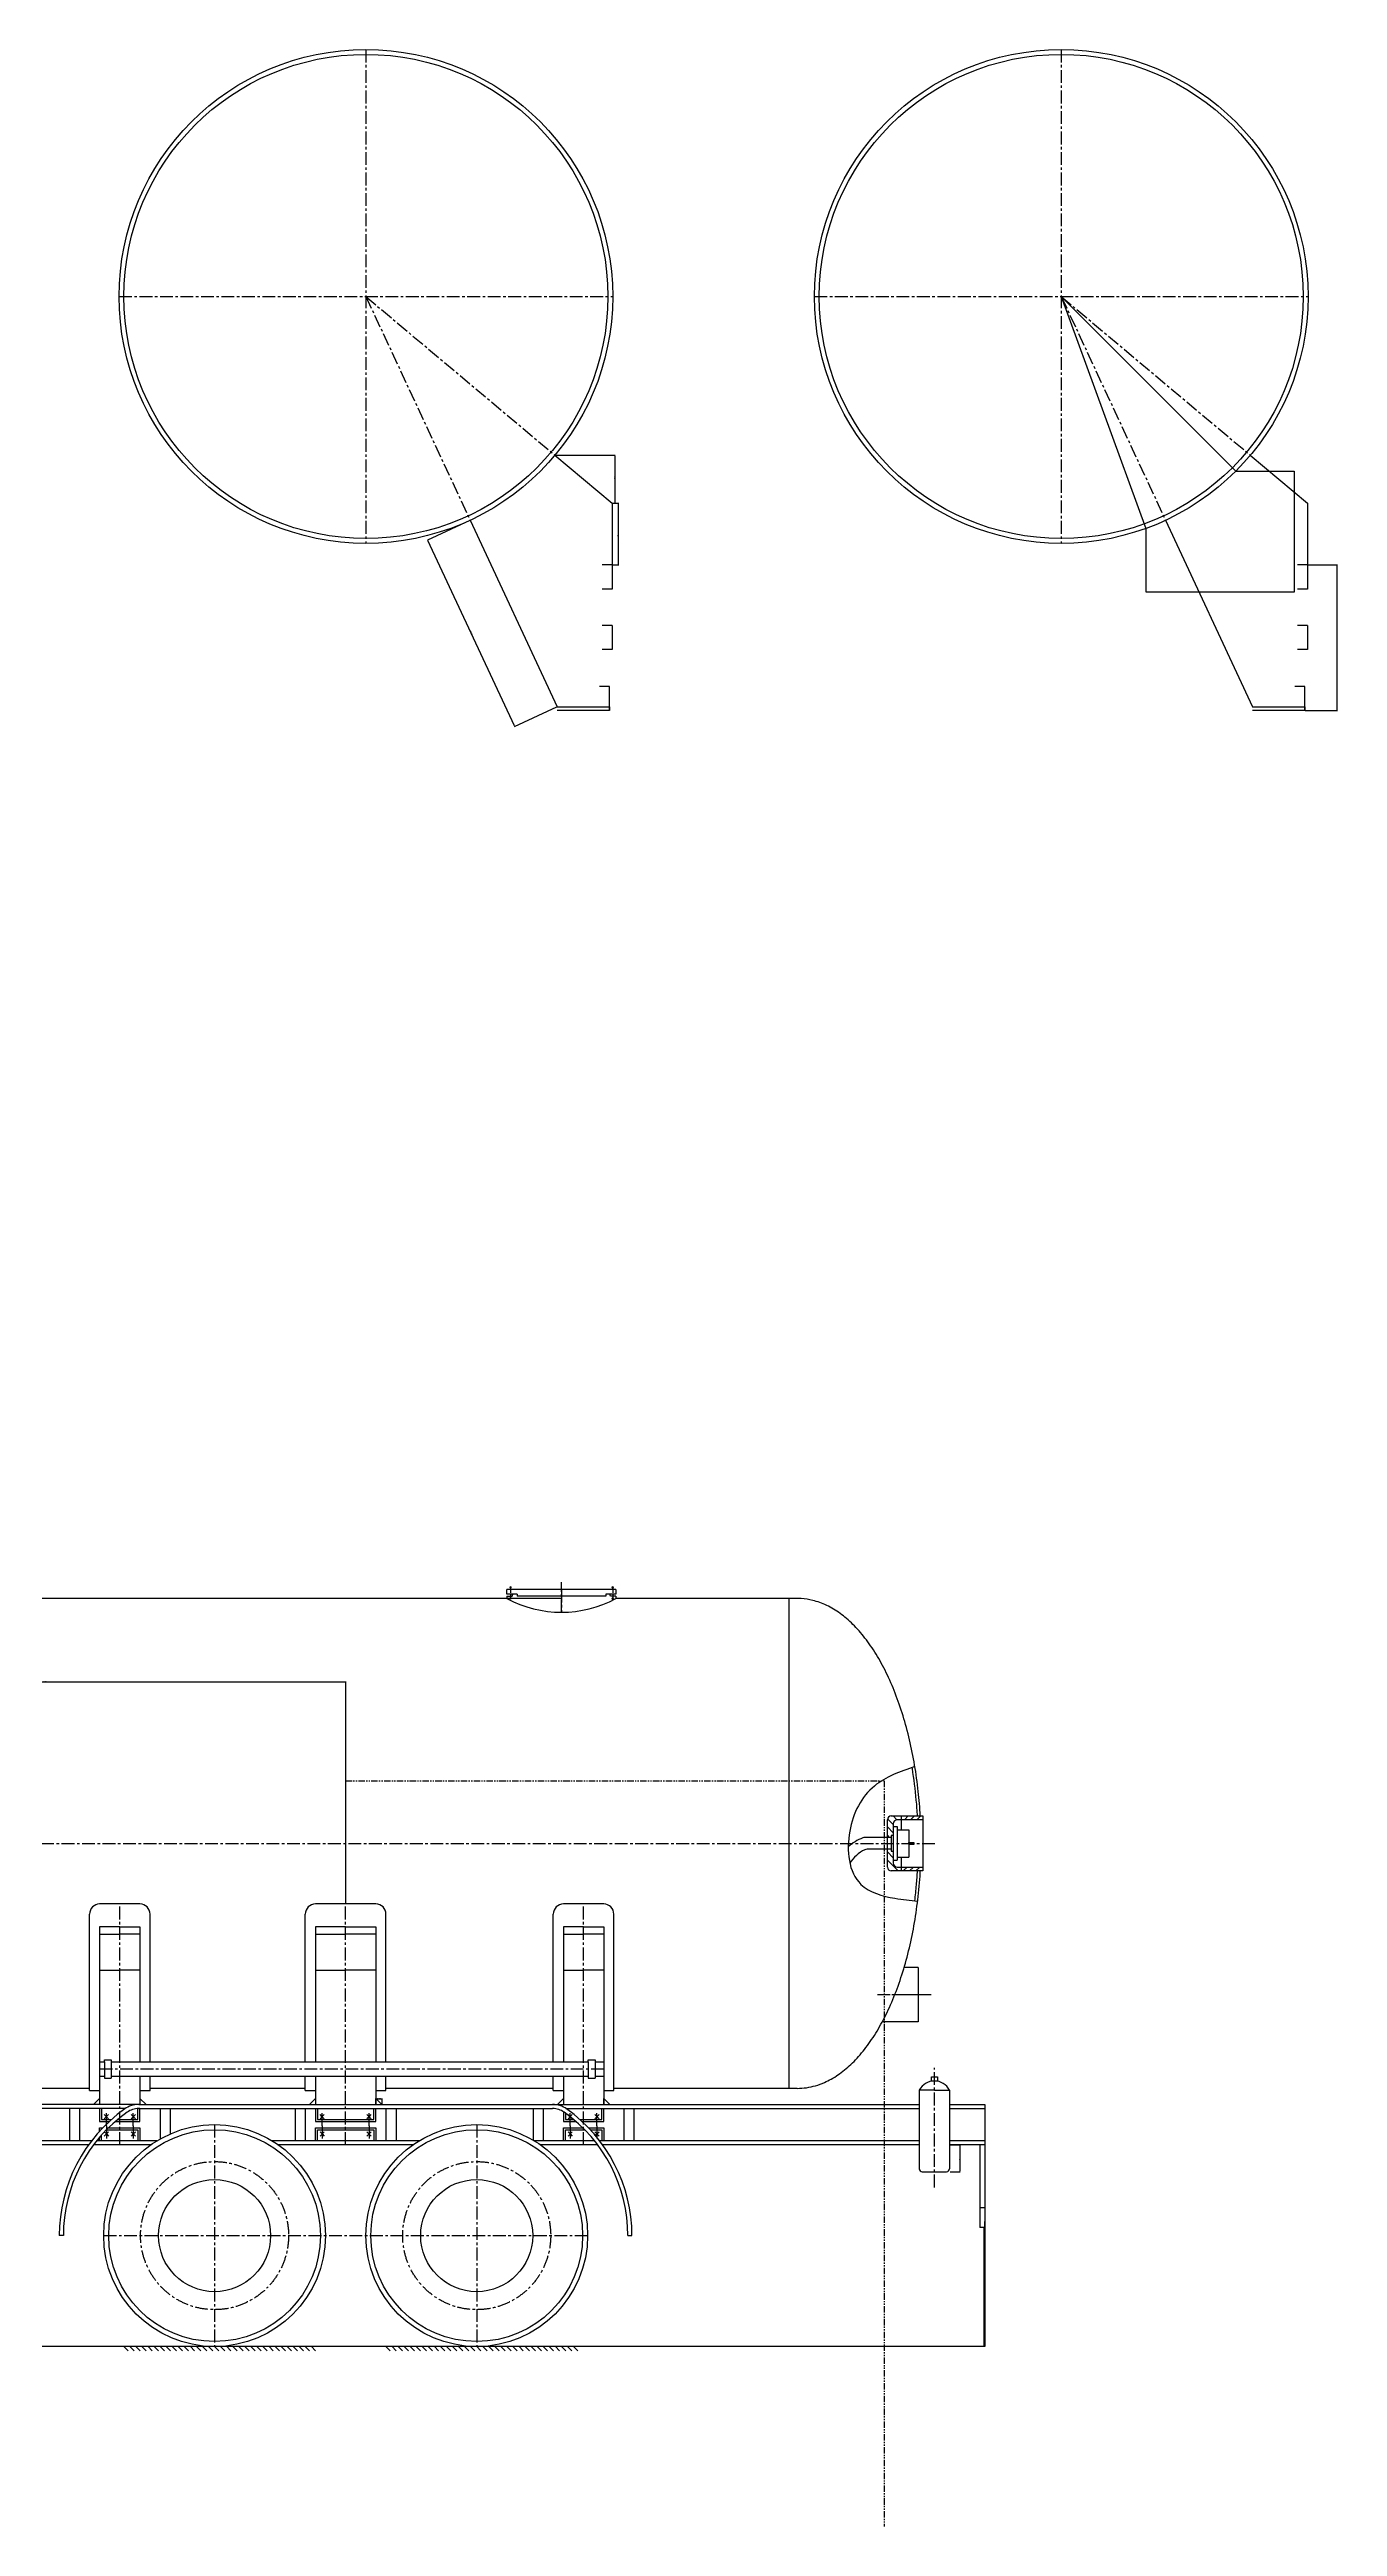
# Model space of a CAD drawing. Extents: x -95531 to 19990, y -17330 to 843.
# Drawn here: x -43734 to -37346, y -14090 to -1813 of the extents above; entities that cross this region are included whole.
import ezdxf

# ---------------------------------------------------------------- set-up
doc = ezdxf.new("R2010")
doc.units = 0
doc.linetypes.add('CENTERX2', pattern=[101.6, 63.5, -12.7, 12.7, -12.7])
doc.linetypes.add('PHANTOM', pattern=[63.5, 31.75, -6.35, 6.35, -6.35, 6.35, -6.35])
doc.layers.get('0').update_dxf_attribs({"linetype": 'CONTINUOUS'})
doc.layers.get('DEFPOINTS').update_dxf_attribs({"linetype": 'CONTINUOUS'})
for name, color, linetype in [('1', 5, 'CONTINUOUS'), ('2', 1, 'CONTINUOUS'), ('LAYER1', 1, 'CONTINUOUS'), ('LAYER2', 2, 'CONTINUOUS'), ('LAYER3', 5, 'CONTINUOUS'), ('LAYER4', 3, 'PHANTOM'), ('LAYER6', 7, 'CENTERX2')]:
    doc.layers.add(name, color=color, linetype=linetype)
doc.styles.get("Standard").update_dxf_attribs({"font": 'SimSun.ttf', "height": 4})
doc.dimstyles.new('STANDARD$0', dxfattribs={"dimtxt": 5, "dimasz": 3, "dimexe": 2, "dimexo": 2, "dimgap": 0.5, "dimtad": 1, "dimdec": 4, "dimzin": 0, "dimdsep": 46, "dimtxsty": 'Standard', "dimcen": 2, "dimadec": 0, "dimazin": 0, "dimtfac": 1, "dimtdec": 4, "dimtofl": 0, "dimtmove": 0, "dimatfit": 3, "dimfxl": 1, "dimtolj": 1, "dimtzin": 0, "dimarcsym": 0})

# ---------------------------------------------------------------- blocks, each defined once
blk = doc.blocks.new('*X12')
at = {"color": 0}
for p, q in [((87.49, 436.48), (86.15, 437.81)), ((89.61, 436.48), (88.27, 437.81)), ((91.73, 436.48), (90.39, 437.81)), ((92.83, 437.5), (92.52, 437.81)), ((87.85, 419.15), (86.51, 420.48)), ((89.97, 419.15), (88.64, 420.48)), ((92.09, 419.15), (90.76, 420.48)), ((85.73, 419.15), (85.5, 419.38))]:
    blk.add_line(p, q, dxfattribs=at)
blk = doc.blocks.new('*X11')
at = {"color": 0}
for p, q in [((94.24, 436.48), (95.57, 437.81)), ((95.5, 434.91), (97.44, 436.86)), ((95.5, 432.08), (97.5, 434.08)), ((96.73, 430.48), (97.5, 431.25)), ((93.88, 419.15), (97.5, 422.77)), ((95.5, 423.6), (97.5, 425.6)), ((97, 419.45), (97.2, 419.64))]:
    blk.add_line(p, q, dxfattribs=at)
blk = doc.blocks.new('*D510')
at = {"color": 0, "linetype": 'ByBlock'}
for p, q in [((-39268, -12199), (-39217, -12199)), ((-39219, -12202), (-39219, -12329)), ((-39268, -12332), (-39217, -12332))]:
    blk.add_line(p, q, dxfattribs=at)
for points in [[(-39220, -12202), (-39219, -12202), (-39219, -12199)], [(-39220, -12329), (-39219, -12329), (-39219, -12332)]]:
    blk.add_solid(points, dxfattribs=at)
at = {"layer": 'DEFPOINTS', "color": 0, "linetype": 'ByBlock'}
for p in [(-39270, -12199), (-39270, -12332), (-39219, -12332)]:
    blk.add_point(p, dxfattribs=at)
at = {"color": 0, "linetype": 'ByBlock', "insert": (-39222, -12266), "char_height": 4, "attachment_point": 5, "rotation": 90}
blk.add_mtext('\\A1;133.6667', dxfattribs=at)
blk = doc.blocks.new('*D513')
at = {"color": 0, "linetype": 'ByBlock'}
for p, q in [((-42115, -11997), (-42115, -11969)), ((-42112, -11971), (-42088, -11971)), ((-42085, -11997), (-42085, -11969))]:
    blk.add_line(p, q, dxfattribs=at)
for points in [[(-42112, -11971), (-42112, -11972), (-42115, -11971)], [(-42088, -11971), (-42088, -11972), (-42085, -11971)]]:
    blk.add_solid(points, dxfattribs=at)
at = {"layer": 'DEFPOINTS', "color": 0, "linetype": 'ByBlock'}
for p in [(-42115, -11999), (-42085, -11971), (-42085, -11999)]:
    blk.add_point(p, dxfattribs=at)
at = {"color": 0, "linetype": 'ByBlock', "insert": (-42100, -11969), "char_height": 4, "attachment_point": 5}
blk.add_mtext('\\A1;30.0000', dxfattribs=at)
blk = doc.blocks.new('*D514')
at = {"color": 0, "linetype": 'ByBlock'}
for p, q in [((-45235, -10022), (-45235, -9902)), ((-45232, -9904), (-42268, -9904)), ((-42265, -11003), (-42265, -9902))]:
    blk.add_line(p, q, dxfattribs=at)
for points in [[(-45232, -9904), (-45232, -9905), (-45235, -9904)], [(-42268, -9904), (-42268, -9905), (-42265, -9904)]]:
    blk.add_solid(points, dxfattribs=at)
at = {"layer": 'DEFPOINTS', "color": 0, "linetype": 'ByBlock'}
for p in [(-42265, -9904), (-45235, -10024), (-42265, -11005)]:
    blk.add_point(p, dxfattribs=at)
at = {"color": 0, "linetype": 'ByBlock', "insert": (-43750, -9902), "char_height": 4, "attachment_point": 5}
blk.add_mtext('\\A1;2969.9770', dxfattribs=at)
blk = doc.blocks.new('*D538')
at = {"color": 0, "linetype": 'ByBlock'}
for p, q in [((-40941, -4062), (-40911, -4062)), ((-40913, -4364), (-40913, -4065)), ((-40941, -4367), (-40911, -4367))]:
    blk.add_line(p, q, dxfattribs=at)
for points in [[(-40914, -4065), (-40913, -4065), (-40913, -4062)], [(-40914, -4364), (-40913, -4364), (-40913, -4367)]]:
    blk.add_solid(points, dxfattribs=at)
at = {"layer": 'DEFPOINTS', "color": 0, "linetype": 'ByBlock'}
for p in [(-40943, -4062), (-40913, -4062), (-40943, -4367)]:
    blk.add_point(p, dxfattribs=at)
at = {"color": 0, "linetype": 'ByBlock', "insert": (-40916, -4215), "char_height": 4, "attachment_point": 5, "rotation": 90}
blk.add_mtext('\\A1;305.0000', dxfattribs=at)
blk = doc.blocks.new('*D539')
at = {"color": 0, "linetype": 'ByBlock'}
for p, q in [((-41225, -3824), (-40928, -3824)), ((-40930, -3827), (-40930, -4059)), ((-40941, -4062), (-40928, -4062))]:
    blk.add_line(p, q, dxfattribs=at)
for points in [[(-40931, -3827), (-40930, -3827), (-40930, -3824)], [(-40931, -4059), (-40930, -4059), (-40930, -4062)]]:
    blk.add_solid(points, dxfattribs=at)
at = {"layer": 'DEFPOINTS', "color": 0, "linetype": 'ByBlock'}
for p in [(-41227, -3824), (-40943, -4062), (-40930, -4062)]:
    blk.add_point(p, dxfattribs=at)
at = {"color": 0, "linetype": 'ByBlock', "insert": (-40933, -3943), "char_height": 4, "attachment_point": 5, "rotation": 90}
blk.add_mtext('\\A1;238.4742', dxfattribs=at)
blk = doc.blocks.new('*D540')
at = {"color": 0, "linetype": 'ByBlock'}
for p, q in [((-41650, -4147), (-41860, -4245)), ((-41428, -5166), (-41857, -4247)), ((-41219, -5072), (-41429, -5170))]:
    blk.add_line(p, q, dxfattribs=at)
for points in [[(-41856, -4247), (-41857, -4247), (-41858, -4245)], [(-41428, -5166), (-41429, -5166), (-41427, -5169)]]:
    blk.add_solid(points, dxfattribs=at)
at = {"layer": 'DEFPOINTS', "color": 0, "linetype": 'ByBlock'}
for p in [(-41648, -4146), (-41858, -4245), (-41217, -5071)]:
    blk.add_point(p, dxfattribs=at)
at = {"color": 0, "linetype": 'ByBlock', "insert": (-41640, -4706), "char_height": 4, "attachment_point": 5, "rotation": 295}
blk.add_mtext('\\A1;1020.0000', dxfattribs=at)
blk = doc.blocks.new('*D547')
at = {"color": 0, "linetype": 'ByBlock'}
for p, q in [((-37492, -4367), (-37346, -4367)), ((-37348, -5087), (-37348, -4370)), ((-37506, -5090), (-37346, -5090))]:
    blk.add_line(p, q, dxfattribs=at)
for points in [[(-37349, -4370), (-37348, -4370), (-37348, -4367)], [(-37349, -5087), (-37348, -5087), (-37348, -5090)]]:
    blk.add_solid(points, dxfattribs=at)
at = {"layer": 'DEFPOINTS', "color": 0, "linetype": 'ByBlock'}
for p in [(-37494, -4367), (-37348, -4367), (-37508, -5090)]:
    blk.add_point(p, dxfattribs=at)
at = {"color": 0, "linetype": 'ByBlock', "insert": (-37351, -4729), "char_height": 4, "attachment_point": 5, "rotation": 90}
blk.add_mtext('\\A1;722.2584', dxfattribs=at)

msp = doc.modelspace()

# ---------------------------------------------------------------- hatches: boundary and pattern name
at = {"layer": 'LAYER2'}
h = msp.add_hatch(dxfattribs=at)
h.set_pattern_fill('ANSI31', color=256, scale=10, style=0)
h.set_pattern_definition([(45, (-48570.137, -8911.684), (-22.45064, 22.45064), [])])
h.paths.add_polyline_path([(-41447.56101, -9468.82692), (-41447.56101, -9446.82692), (-41465.42869, -9446.82692), (-41465.42869, -9468.82692)])

# ---------------------------------------------------------------- linework, layer by layer
at = {"layer": '1', "color": 1}
for p, q in [((-40925.42869, -9446.82692), (-41465.42869, -9446.82692)), ((-41465.42869, -9468.82692), (-41465.42869, -9446.82692)), ((-40925.42869, -9446.82692), (-40925.42869, -9468.82692)), ((-41465.42869, -9478.82692), (-41465.42869, -9490.82692)), ((-41465.42869, -9478.82692), (-41439.79604, -9478.82692)), ((-41439.79604, -9478.82692), (-41435.42869, -9468.82692)), ((-41395.42869, -9478.82692), (-41415.42869, -9478.82692)), ((-40975.42869, -9478.82692), (-41395.42869, -9478.82692)), ((-40975.42869, -9468.82692), (-40975.42869, -9478.82692)), ((-40925.42869, -9468.82692), (-40975.42869, -9468.82692)), ((-40951.06133, -9478.82692), (-40955.42869, -9468.82692)), ((-40925.42869, -9478.82692), (-40951.06133, -9478.82692)), ((-40925.42869, -9478.82692), (-40925.42869, -9490.82692)), ((-39578.73768, -10821.78692), (-39578.73768, -10587.86692)), ((-39559.24434, -10675.58692), (-39578.73768, -10675.58692)), ((-39559.24434, -10568.37358), (-39403.29768, -10568.37358)), ((-39559.24434, -10665.84025), (-39559.24434, -10743.81358)), ((-39549.49768, -10665.84025), (-39559.24434, -10665.84025)), ((-39549.49768, -10607.36025), (-39549.49768, -10802.29358)), ((-39403.29768, -10587.86692), (-39530.00434, -10587.86692)), ((-39510.51101, -10568.37358), (-39510.51101, -10637.41155)), ((-39403.29768, -10568.37358), (-39403.29768, -10841.28025)), ((-39559.24434, -10734.06692), (-39578.73768, -10734.06692)), ((-39559.24434, -10743.81358), (-39549.49768, -10743.81358)), ((-39510.51101, -10772.24229), (-39510.51101, -10841.28025)), ((-39403.29768, -10841.28025), (-39559.24434, -10841.28025)), ((-39530.00434, -10821.78692), (-39403.29768, -10821.78692)), ((-39425.39228, -11319.89358), (-39495.63139, -11319.89358)), ((-39425.39228, -11319.89358), (-39425.39228, -11589.76025)), ((-39425.39228, -11589.76025), (-39604.26358, -11589.76025))]:
    msp.add_line(p, q, dxfattribs=at)
at = {"layer": '1', "color": 2}
for p, q in [((-41443.70371, -9438.47883), (-41451.72915, -9433.37518)), ((-41451.51156, -9438.32563), (-41443.2921, -9433.54072)), ((-40936.75913, -9437.35304), (-40944.78457, -9432.2494)), ((-40944.56698, -9437.19985), (-40936.34752, -9432.41494)), ((-41443.70371, -9492.51656), (-41451.72915, -9487.41291)), ((-41451.51156, -9492.36336), (-41443.2921, -9487.57845)), ((-40936.75913, -9494.76813), (-40944.78457, -9489.66448)), ((-40944.56698, -9494.61493), (-40936.34752, -9489.83003))]:
    msp.add_line(p, q, dxfattribs=at)
at = {"layer": '1', "color": 1}
for centre, start, end in [((-39559.24434, -10587.86692), 90, 180), ((-39530.00434, -10607.36025), 90, 180), ((-39530.00434, -10802.29358), 180, 270), ((-39559.24434, -10821.78692), 180, 270)]:
    msp.add_arc(centre, 19.49333, start, end, dxfattribs=at)
at = {"layer": 'LAYER1'}
for p, q in [((-40943.27216, -4367.39278), (-40993.27216, -4367.39278)), ((-40943.27216, -4367.39278), (-40943.27216, -4487.39278)), ((-37494.49305, -4367.39278), (-37544.49305, -4367.39278)), ((-37494.49305, -4367.39278), (-37494.49305, -4487.39278)), ((-40943.27216, -4487.39278), (-40993.27216, -4487.39278)), ((-37494.49305, -4487.39278), (-37544.49305, -4487.39278)), ((-40943.27216, -4667.39278), (-40993.27216, -4667.39278)), ((-40943.27216, -4787.39278), (-40993.27216, -4787.39278)), ((-40943.27216, -4667.39278), (-40943.27216, -4787.39278)), ((-37494.49305, -4667.39278), (-37544.49305, -4667.39278)), ((-37494.49305, -4787.39278), (-37544.49305, -4787.39278)), ((-37494.49305, -4667.39278), (-37494.49305, -4787.39278)), ((-40956.75767, -4969.65121), (-41006.75767, -4969.65121)), ((-40956.75767, -5089.65121), (-40956.75767, -4969.65121)), ((-37507.97856, -4969.65121), (-37557.97856, -4969.65121)), ((-37507.97856, -5089.65121), (-37507.97856, -4969.65121)), ((-40956.75767, -5089.65121), (-41006.75767, -5089.65121)), ((-40956.75767, -5070.90121), (-40956.75767, -5087.65121)), ((-40956.75767, -5087.65121), (-40956.75767, -5089.65121)), ((-37507.97856, -5089.65121), (-37557.97856, -5089.65121)), ((-37507.97856, -5070.90121), (-37507.97856, -5087.65121)), ((-37507.97856, -5087.65121), (-37507.97856, -5089.65121)), ((-41195.42869, -9490.82692), (-47805.62868, -9490.82692)), ((-41415.42869, -9468.82692), (-41465.42869, -9468.82692)), ((-41415.42869, -9468.82692), (-41415.42869, -9478.82692)), ((-40025.42869, -9490.82692), (-40925.42869, -9490.82692)), ((-40065.42869, -11918.82692), (-40065.42869, -9490.82692)), ((-39671.41013, -10675.58692), (-39691.39401, -10675.58692)), ((-39578.73768, -10675.58692), (-39671.41013, -10675.58692)), ((-39549.49768, -10621.13988), (-39529.49768, -10621.13988)), ((-39529.49768, -10621.13988), (-39529.49768, -10788.51395)), ((-39529.49768, -10637.41155), (-39471.90385, -10637.41155)), ((-39471.90385, -10637.41155), (-39471.90385, -10772.24229)), ((-39578.73768, -10734.06692), (-39679.70537, -10734.06692)), ((-39549.49768, -10788.51395), (-39529.49768, -10788.51395)), ((-39529.49768, -10772.24229), (-39471.90385, -10772.24229)), ((-39471.90385, -10704.82692), (-39471.90385, -10699.82692)), ((-39471.90385, -10699.82692), (-39447.80165, -10699.82692)), ((-39447.80165, -10709.82692), (-39471.90385, -10709.82692)), ((-39447.80165, -10699.82692), (-39447.80165, -10709.82692)), ((-43285.42869, -11004.82692), (-43485.42869, -11004.82692)), ((-42115.42869, -11004.82692), (-42415.42869, -11004.82692)), ((-40985.42869, -11004.82692), (-41185.42869, -11004.82692)), ((-43535.42869, -11928.82692), (-43535.42869, -11054.82692)), ((-43385.42869, -11118.82692), (-43485.42869, -11118.82692)), ((-43485.42869, -11118.82692), (-43485.42869, -11153.82692)), ((-43485.42869, -11153.82692), (-43385.42869, -11153.82692)), ((-43485.42869, -11153.82692), (-43485.42869, -11333.82692)), ((-43385.42869, -11118.82692), (-43285.42869, -11118.82692)), ((-43285.42869, -11153.82692), (-43385.42869, -11153.82692)), ((-43285.42869, -11118.82692), (-43285.42869, -11153.82692)), ((-43285.42869, -11153.82692), (-43285.42869, -11333.82692)), ((-43235.42869, -11786.82692), (-43235.42869, -11054.82692)), ((-42465.42869, -11786.82692), (-42465.42869, -11054.82692)), ((-42265.42869, -11118.82692), (-42415.42869, -11118.82692)), ((-42415.42869, -11118.82692), (-42415.42869, -11153.82692)), ((-42415.42869, -11153.82692), (-42415.42869, -11333.82692)), ((-42415.42869, -11153.82692), (-42265.42869, -11153.82692)), ((-42265.42869, -11118.82692), (-42115.42869, -11118.82692)), ((-42115.42869, -11153.82692), (-42265.42869, -11153.82692)), ((-42115.42869, -11118.82692), (-42115.42869, -11153.82692)), ((-42115.42869, -11153.82692), (-42115.42869, -11333.82692)), ((-42065.42869, -11786.82692), (-42065.42869, -11054.82692)), ((-41235.42869, -11786.82692), (-41235.42869, -11054.82692)), ((-41085.42869, -11118.82692), (-41185.42869, -11118.82692)), ((-41185.42869, -11118.82692), (-41185.42869, -11153.82692)), ((-41185.42869, -11153.82692), (-41185.42869, -11333.82692)), ((-41185.42869, -11153.82692), (-41085.42869, -11153.82692)), ((-41085.42869, -11118.82692), (-40985.42869, -11118.82692)), ((-40985.42869, -11153.82692), (-41085.42869, -11153.82692)), ((-40985.42869, -11118.82692), (-40985.42869, -11153.82692)), ((-40985.42869, -11153.82692), (-40985.42869, -11333.82692)), ((-40935.42869, -11904.82692), (-40935.42869, -11054.82692)), ((-43485.42869, -11333.82692), (-43385.42869, -11333.82692)), ((-43485.42869, -11333.82692), (-43485.42869, -11998.82692)), ((-43285.42869, -11333.82692), (-43385.42869, -11333.82692)), ((-43285.42869, -11333.82692), (-43285.42869, -11786.82692)), ((-42415.42869, -11333.82692), (-42415.42869, -11786.82692)), ((-42415.42869, -11333.82692), (-42265.42869, -11333.82692)), ((-42115.42869, -11333.82692), (-42265.42869, -11333.82692)), ((-42115.42869, -11333.82692), (-42115.42869, -11786.82692)), ((-41185.42869, -11333.82692), (-41185.42869, -11786.82692)), ((-41185.42869, -11333.82692), (-41085.42869, -11333.82692)), ((-40985.42869, -11333.82692), (-41085.42869, -11333.82692)), ((-40985.42869, -11333.82692), (-40985.42869, -11998.82692)), ((-43461.9453, -11786.82692), (-43461.9453, -11776.82692)), ((-43461.9453, -11776.82692), (-43427.9077, -11776.82692)), ((-43427.9077, -11776.82692), (-43427.9077, -11858.82692)), ((-41061.9453, -11776.82692), (-41027.9077, -11776.82692)), ((-41061.9453, -11786.82692), (-41061.9453, -11776.82692)), ((-41027.9077, -11776.82692), (-41027.9077, -11858.82692)), ((-43485.42869, -11786.82692), (-43461.9453, -11786.82692)), ((-43485.42869, -11858.82692), (-43461.9453, -11858.82692)), ((-43461.9453, -11786.82692), (-43461.9453, -11858.82692)), ((-43461.9453, -11858.82692), (-43461.9453, -11868.82692)), ((-43461.9453, -11868.82692), (-43427.9077, -11868.82692)), ((-43427.9077, -11786.82692), (-41061.9453, -11786.82692)), ((-43427.9077, -11858.82692), (-43427.9077, -11868.82692)), ((-43427.9077, -11858.82692), (-41061.9453, -11858.82692)), ((-43285.42869, -11858.82692), (-43285.42869, -11998.82692)), ((-43235.42869, -11904.82692), (-43235.42869, -11858.82692)), ((-43235.42869, -11928.82692), (-43235.42869, -11904.82692)), ((-42465.42869, -11928.82692), (-42465.42869, -11858.82692)), ((-42415.42869, -11858.82692), (-42415.42869, -11998.82692)), ((-42115.42869, -11858.82692), (-42115.42869, -11998.82692)), ((-42065.42869, -11928.82692), (-42065.42869, -11858.82692)), ((-41235.42869, -11928.82692), (-41235.42869, -11858.82692)), ((-41185.42869, -11858.82692), (-41185.42869, -11998.82692)), ((-41061.9453, -11786.82692), (-41061.9453, -11858.82692)), ((-41061.9453, -11858.82692), (-41061.9453, -11868.82692)), ((-41061.9453, -11868.82692), (-41027.9077, -11868.82692)), ((-41027.9077, -11786.82692), (-40985.42869, -11786.82692)), ((-41027.9077, -11858.82692), (-41027.9077, -11868.82692)), ((-41027.9077, -11858.82692), (-40985.42869, -11858.82692)), ((-40935.42869, -11928.82692), (-40935.42869, -11904.82692)), ((-39360.42869, -11883.89033), (-39360.42869, -11861.11927)), ((-39360.42869, -11861.11927), (-39330.42869, -11861.11927)), ((-39330.42869, -11861.11927), (-39330.42869, -11883.89033)), ((-43535.42869, -11918.82692), (-44165.42869, -11918.82692)), ((-43285.42869, -11998.82692), (-43854.82714, -11998.82692)), ((-43358.05894, -12018.82692), (-43854.82714, -12018.82692)), ((-43635.42869, -12018.82692), (-43635.42869, -12178.82692)), ((-43585.42869, -12018.82692), (-43585.42869, -12178.82692)), ((-43535.42869, -11928.82692), (-43485.42869, -11928.82692)), ((-43485.42869, -11968.82692), (-43515.42869, -11998.82692)), ((-43485.42869, -12018.82692), (-43485.42869, -12083.82692)), ((-43475.42869, -12018.82692), (-43475.42869, -12073.82692)), ((-43295.42869, -12073.82692), (-43295.42869, -12018.82692)), ((-43285.42869, -12018.82692), (-43295.42869, -12018.82692)), ((-43291.72644, -11998.82692), (-39420.42869, -11998.82692)), ((-43291.72644, -12018.82692), (-41239.13093, -12018.82692)), ((-43285.42869, -11928.82692), (-43235.42869, -11928.82692)), ((-43285.42869, -11968.82692), (-43255.42869, -11998.82692)), ((-43285.42869, -12083.82692), (-43285.42869, -12018.82692)), ((-42465.42869, -11918.82692), (-43235.42869, -11918.82692)), ((-43185.42869, -12018.82692), (-43185.42869, -12169.66097)), ((-43135.42869, -12018.82692), (-43135.42869, -12144.74359)), ((-42515.42869, -12018.82692), (-42515.42869, -12178.82692)), ((-42465.42869, -11928.82692), (-42415.42869, -11928.82692)), ((-42465.42869, -12018.82692), (-42465.42869, -12178.82692)), ((-42415.42869, -11968.82692), (-42445.42869, -11998.82692)), ((-42415.42869, -12018.82692), (-42415.42869, -12083.82692)), ((-42405.42869, -12018.82692), (-42405.42869, -12073.82692)), ((-42265.42869, -11998.82692), (-42165.42869, -11998.82692)), ((-42265.42869, -11998.82692), (-42015.42869, -11998.82692)), ((-42125.42869, -12073.82692), (-42125.42869, -12018.82692)), ((-42115.42869, -11928.82692), (-42065.42869, -11928.82692)), ((-42115.42869, -11998.82692), (-42115.42869, -11968.82692)), ((-42115.42869, -11968.82692), (-42085.42869, -11998.82692)), ((-42115.42869, -12083.82692), (-42115.42869, -12018.82692)), ((-41235.42869, -11918.82692), (-42065.42869, -11918.82692)), ((-42065.42869, -12018.82692), (-42065.42869, -12178.82692)), ((-42015.42869, -12018.82692), (-42015.42869, -12178.82692)), ((-41335.42869, -12018.82692), (-41335.42869, -12175.4349)), ((-41285.42869, -12018.82692), (-41285.42869, -12178.82692)), ((-41235.42869, -11928.82692), (-41185.42869, -11928.82692)), ((-41185.42869, -11968.82692), (-41215.42869, -11998.82692)), ((-41172.79844, -12018.82692), (-39420.42869, -12018.82692)), ((-41085.42869, -11998.82692), (-40835.42869, -11998.82692)), ((-40995.42869, -12073.82692), (-40995.42869, -12018.82692)), ((-40985.42869, -11928.82692), (-40935.42869, -11928.82692)), ((-40985.42869, -11968.82692), (-40955.42869, -11998.82692)), ((-40985.42869, -11998.82692), (-40985.42869, -11968.82692)), ((-40985.42869, -12083.82692), (-40985.42869, -12018.82692)), ((-40025.42869, -11918.82692), (-40935.42869, -11918.82692)), ((-40885.42869, -12018.82692), (-40885.42869, -12178.82692)), ((-40835.42869, -12018.82692), (-40835.42869, -12178.82692)), ((-39395.42869, -11927.42179), (-39420.42869, -11927.42179)), ((-39420.42869, -11927.42179), (-39420.42869, -12317.49358)), ((-39345.42869, -11927.42179), (-39395.42869, -11927.42179)), ((-39345.42869, -11927.42179), (-39295.42869, -11927.42179)), ((-39295.42869, -11927.42179), (-39270.42869, -11927.42179)), ((-39270.42869, -11927.42179), (-39270.42869, -12317.49358)), ((-39270.42869, -11998.82692), (-39095.42869, -11998.82692)), ((-39270.42869, -12018.82692), (-39095.42869, -12018.82692)), ((-39095.42869, -11998.82692), (-39095.42869, -12198.82692)), ((-39095.42869, -11998.82692), (-39095.42869, -12198.82692)), ((-43485.42869, -12083.82692), (-43438.56825, -12083.82692)), ((-43485.42869, -12113.82692), (-43469.21114, -12113.82692)), ((-43485.42869, -12131.13975), (-43485.42869, -12113.82692)), ((-43475.42869, -12073.82692), (-43427.5566, -12073.82692)), ((-43475.42869, -12178.82692), (-43475.42869, -12149.92813)), ((-43451.81867, -12113.82692), (-43285.42869, -12113.82692)), ((-43451.81867, -12123.82692), (-43295.42869, -12123.82692)), ((-43408.65784, -12083.82692), (-43285.42869, -12083.82692)), ((-43396.9627, -12073.82692), (-43295.42869, -12073.82692)), ((-43295.42869, -12123.82692), (-43295.42869, -12178.82692)), ((-43285.42869, -12113.82692), (-43285.42869, -12178.82692)), ((-42415.42869, -12083.82692), (-42115.42869, -12083.82692)), ((-42415.42869, -12113.82692), (-42115.42869, -12113.82692)), ((-42415.42869, -12178.82692), (-42415.42869, -12113.82692)), ((-42405.42869, -12073.82692), (-42125.42869, -12073.82692)), ((-42405.42869, -12123.82692), (-42125.42869, -12123.82692)), ((-42405.42869, -12178.82692), (-42405.42869, -12123.82692)), ((-42125.42869, -12123.82692), (-42125.42869, -12178.82692)), ((-42115.42869, -12113.82692), (-42115.42869, -12178.82692)), ((-41185.42869, -12034.47012), (-41185.42869, -12083.82692)), ((-41185.42869, -12083.82692), (-41122.19953, -12083.82692)), ((-41185.42869, -12113.82692), (-41089.81001, -12113.82692)), ((-41185.42869, -12178.82692), (-41185.42869, -12113.82692)), ((-41175.42869, -12041.45553), (-41175.42869, -12073.82692)), ((-41175.42869, -12073.82692), (-41133.89468, -12073.82692)), ((-41175.42869, -12123.82692), (-41079.82156, -12123.82692)), ((-41175.42869, -12178.82692), (-41175.42869, -12123.82692)), ((-41103.30078, -12073.82692), (-40995.42869, -12073.82692)), ((-41092.28913, -12083.82692), (-40985.42869, -12083.82692)), ((-41061.64624, -12113.82692), (-40985.42869, -12113.82692)), ((-41052.157, -12123.82692), (-40995.42869, -12123.82692)), ((-40995.42869, -12123.82692), (-40995.42869, -12178.82692)), ((-40985.42869, -12113.82692), (-40985.42869, -12178.82692)), ((-43525.34672, -12178.82692), (-43854.82714, -12178.82692)), ((-43540.24866, -12198.82692), (-43854.82714, -12198.82692)), ((-43231.65646, -12198.82692), (-43515.42869, -12198.82692)), ((-43201.08583, -12178.82692), (-43499.89426, -12178.82692)), ((-43485.42869, -12178.82692), (-43485.42869, -12161.38461)), ((-43185.42869, -12198.57699), (-43185.42869, -12198.82692)), ((-41901.08583, -12178.82692), (-42629.77155, -12178.82692)), ((-41931.65646, -12198.82692), (-42599.20092, -12198.82692)), ((-41030.96312, -12178.82692), (-41329.77155, -12178.82692)), ((-41015.42869, -12198.82692), (-41299.20092, -12198.82692)), ((-39420.42869, -12178.82692), (-41005.51066, -12178.82692)), ((-39420.42869, -12198.82692), (-40990.60871, -12198.82692)), ((-39095.42869, -12178.82692), (-39270.42869, -12178.82692)), ((-39095.42869, -12198.82692), (-39270.42869, -12198.82692)), ((-39120.42869, -12198.82692), (-39120.42869, -12608.82692)), ((-39095.42869, -12198.82692), (-39095.42869, -12608.82692)), ((-39405.42869, -12332.49358), (-39285.42869, -12332.49358)), ((-39095.42869, -12511.77781), (-39120.42869, -12511.77781)), ((-39095.42869, -12608.82692), (-39120.42869, -12608.82692)), ((-39100.42869, -12608.82692), (-39100.42869, -13198.82692)), ((-39095.42869, -12608.82692), (-39095.42869, -12578.82692)), ((-39095.42869, -12608.82692), (-39095.42869, -12603.82692)), ((-39095.42869, -12608.82692), (-39095.42869, -13198.82692)), ((-43665.42869, -12648.82692), (-43685.42869, -12648.82692)), ((-40865.42869, -12648.82692), (-40845.42869, -12648.82692)), ((-39095.42869, -13198.82692), (-53806.82886, -13198.82692)), ((-43365.42869, -13198.82692), (-43344.21549, -13220.04012)), ((-43335.42869, -13198.82692), (-43314.21549, -13220.04012)), ((-43305.42869, -13198.82692), (-43284.21549, -13220.04012)), ((-43275.42869, -13198.82692), (-43254.21549, -13220.04012)), ((-43245.42869, -13198.82692), (-43224.21549, -13220.04012)), ((-43215.42869, -13198.82692), (-43194.21549, -13220.04012)), ((-43185.42869, -13198.82692), (-43164.21549, -13220.04012)), ((-43155.42869, -13198.82692), (-43134.21549, -13220.04012)), ((-43125.42869, -13198.82692), (-43104.21549, -13220.04012)), ((-43095.42869, -13198.82692), (-43074.21549, -13220.04012)), ((-43065.42869, -13198.82692), (-43044.21549, -13220.04012)), ((-43035.42869, -13198.82692), (-43014.21549, -13220.04012)), ((-43005.42869, -13198.82692), (-42984.21549, -13220.04012)), ((-42975.42869, -13198.82692), (-42954.21549, -13220.04012)), ((-42945.42869, -13198.82692), (-42924.21549, -13220.04012)), ((-42915.42869, -13198.82692), (-42894.21549, -13220.04012)), ((-42885.42869, -13198.82692), (-42864.21549, -13220.04012)), ((-42855.42869, -13198.82692), (-42834.21549, -13220.04012)), ((-42825.42869, -13198.82692), (-42804.21549, -13220.04012)), ((-42795.42869, -13198.82692), (-42774.21549, -13220.04012)), ((-42765.42869, -13198.82692), (-42744.21549, -13220.04012)), ((-42735.42869, -13198.82692), (-42714.21549, -13220.04012)), ((-42705.42869, -13198.82692), (-42684.21549, -13220.04012)), ((-42675.42869, -13198.82692), (-42654.21549, -13220.04012)), ((-42645.42869, -13198.82692), (-42624.21549, -13220.04012)), ((-42615.42869, -13198.82692), (-42594.21549, -13220.04012)), ((-42585.42869, -13198.82692), (-42564.21549, -13220.04012)), ((-42555.42869, -13198.82692), (-42534.21549, -13220.04012)), ((-42525.42869, -13198.82692), (-42504.21549, -13220.04012)), ((-42495.42869, -13198.82692), (-42474.21549, -13220.04012)), ((-42465.42869, -13198.82692), (-42444.21549, -13220.04012)), ((-42435.42869, -13198.82692), (-42414.21549, -13220.04012)), ((-42065.42869, -13198.82692), (-42044.21549, -13220.04012)), ((-42035.42869, -13198.82692), (-42014.21549, -13220.04012)), ((-42005.42869, -13198.82692), (-41984.21549, -13220.04012)), ((-41975.42869, -13198.82692), (-41954.21549, -13220.04012)), ((-41945.42869, -13198.82692), (-41924.21549, -13220.04012)), ((-41915.42869, -13198.82692), (-41894.21549, -13220.04012)), ((-41885.42869, -13198.82692), (-41864.21549, -13220.04012)), ((-41855.42869, -13198.82692), (-41834.21549, -13220.04012)), ((-41825.42869, -13198.82692), (-41804.21549, -13220.04012)), ((-41795.42869, -13198.82692), (-41774.21549, -13220.04012)), ((-41765.42869, -13198.82692), (-41744.21549, -13220.04012)), ((-41735.42869, -13198.82692), (-41714.21549, -13220.04012)), ((-41705.42869, -13198.82692), (-41684.21549, -13220.04012)), ((-41675.42869, -13198.82692), (-41654.21549, -13220.04012)), ((-41645.42869, -13198.82692), (-41624.21549, -13220.04012)), ((-41615.42869, -13198.82692), (-41594.21549, -13220.04012)), ((-41585.42869, -13198.82692), (-41564.21549, -13220.04012)), ((-41555.42869, -13198.82692), (-41534.21549, -13220.04012)), ((-41525.42869, -13198.82692), (-41504.21549, -13220.04012)), ((-41495.42869, -13198.82692), (-41474.21549, -13220.04012)), ((-41465.42869, -13198.82692), (-41444.21549, -13220.04012)), ((-41435.42869, -13198.82692), (-41414.21549, -13220.04012)), ((-41405.42869, -13198.82692), (-41384.21549, -13220.04012)), ((-41375.42869, -13198.82692), (-41354.21549, -13220.04012)), ((-41345.42869, -13198.82692), (-41324.21549, -13220.04012)), ((-41315.42869, -13198.82692), (-41294.21549, -13220.04012)), ((-41285.42869, -13198.82692), (-41264.21549, -13220.04012)), ((-41255.42869, -13198.82692), (-41234.21549, -13220.04012)), ((-41225.42869, -13198.82692), (-41204.21549, -13220.04012)), ((-41195.42869, -13198.82692), (-41174.21549, -13220.04012)), ((-41165.42869, -13198.82692), (-41144.21549, -13220.04012)), ((-41135.42869, -13198.82692), (-41114.21549, -13220.04012))]:
    msp.add_line(p, q, dxfattribs=at)
for centre, radius in [((-42165.11305, -3037.14654), 1224), ((-42165.11305, -3037.14654), 1200), ((-38716.33394, -3037.14654), 1224), ((-38716.33394, -3037.14654), 1200), ((-42915.42869, -12648.82692), 550), ((-42915.42869, -12648.82692), 525), ((-41615.42869, -12648.82692), 550), ((-41615.42869, -12648.82692), 525), ((-42915.42869, -12648.82692), 277.85783), ((-41615.42869, -12648.82692), 277.85783)]:
    msp.add_circle(centre, radius, dxfattribs=at)
for centre, radius, start, end in [((-41195.42869, -8988.79751), 570.02941, 241.727876404, 298.272123596), ((-39621.03053, -10886.10282), 223.41161, 110.771006985, 132.811411522), ((-39691.39401, -10700.58692), 25, 90, 110.771006985), ((-39621.03053, -10886.10282), 164.93161, 114.791083314, 150.326985196), ((-39679.70537, -10759.06692), 25, 90, 114.791083314), ((-43485.42869, -11054.82692), 50, 90, 180), ((-43285.42869, -11054.82692), 50, 0, 90), ((-42415.42869, -11054.82692), 50, 90, 180), ((-42115.42869, -11054.82692), 50, 0, 90), ((-41185.42869, -11054.82692), 50, 90, 180), ((-40985.42869, -11054.82692), 50, 0, 90), ((-39345.42869, -11967.68017), 85.12189, 28.225938535, 151.774061465), ((-42915.42869, -12648.82692), 770, 125.374590447, 180), ((-43291.72644, -12118.82692), 120, 90, 125.374590447), ((-43291.72644, -12118.82692), 100, 90, 125.374590447), ((-41239.13093, -12118.82692), 120, 54.625409553, 90), ((-41239.13093, -12118.82692), 100, 54.625409553, 90), ((-41615.42869, -12648.82692), 770, 0, 54.625409553), ((-42915.42869, -12648.82692), 750, 125.374590447, 180), ((-41615.42869, -12648.82692), 750, 0, 54.625409553), ((-39405.42869, -12317.49358), 15, 180, 270), ((-39285.42869, -12317.49358), 15, 270, 0)]:
    msp.add_arc(centre, radius, start, end, dxfattribs=at)
for points, knots in [([(-39415.29763, -10568.37358), (-39417.61425, -10527.6546), (-39420.96838, -10487.16862), (-39430.15813, -10403.06129), (-39436.20879, -10359.53284), (-39450.71053, -10274.0793), (-39459.16154, -10232.15444), (-39478.36331, -10150.42554), (-39489.11399, -10110.6217), (-39512.78824, -10033.62506), (-39525.71171, -9996.43244), (-39553.58121, -9925.11521), (-39568.52712, -9890.99075), (-39600.27104, -9826.22857), (-39617.06892, -9795.59092), (-39652.33032, -9738.17942), (-39670.79372, -9711.40552), (-39709.1876, -9662.0562), (-39729.11812, -9639.48059), (-39770.23726, -9598.82356), (-39791.42629, -9580.7419), (-39834.83709, -9549.3367), (-39857.05981, -9536.01334), (-39902.27591, -9514.36036), (-39925.2701, -9506.03205), (-39967.64211, -9495.55993), (-39986.94838, -9492.58962), (-40012.66924, -9491.02138), (-40019.04897, -9490.82692), (-40025.42869, -9490.82692)], [4.8256796536, 4.8256796536, 4.8256796536, 4.8256796536, 4.9275312343, 4.9275312343, 5.0395952147, 5.0395952147, 5.1516591951, 5.1516591951, 5.2637231755, 5.2637231755, 5.3757871559, 5.3757871559, 5.4878511363, 5.4878511363, 5.5999151167, 5.5999151167, 5.711979097, 5.711979097, 5.8240430774, 5.8240430774, 5.9361070578, 5.9361070578, 6.0481710382, 6.0481710382, 6.1602350186, 6.1602350186, 6.2527089191, 6.2527089191, 6.2831853072, 6.2831853072, 6.2831853072, 6.2831853072]), ([(-39429.27503, -10569.1688), (-39430.78879, -10542.56157), (-39432.74811, -10516.05552), (-39439.94853, -10437.01962), (-39446.51574, -10384.97335), (-39455.11539, -10332.03307), (-39455.44342, -10330.03165), (-39455.77409, -10328.03198)], [4.82567965359, 4.82567965359, 4.82567965359, 4.82567965359, 4.89262716935, 4.89262716935, 5.02652220088, 5.02652220088, 5.03178770393, 5.03178770393, 5.03178770393, 5.03178770393]), ([(-40025.42869, -11918.82692), (-40010.28392, -11918.82692), (-39995.13931, -11917.7302), (-39964.96007, -11913.35577), (-39949.92567, -11910.07824), (-39920.06861, -11901.37708), (-39905.246, -11895.95369), (-39867.84651, -11879.45928), (-39845.481, -11866.92183), (-39801.74593, -11837.04839), (-39780.37536, -11819.71271), (-39738.85862, -11780.50334), (-39718.71194, -11758.62942), (-39679.85305, -11710.63365), (-39661.14074, -11684.51157), (-39625.35046, -11628.34727), (-39608.27257, -11598.30498), (-39575.9397, -11534.67022), (-39560.68486, -11501.0778), (-39532.17139, -11430.75483), (-39518.91289, -11394.02442), (-39494.54598, -11317.87655), (-39483.43767, -11278.45926), (-39463.50198, -11197.42285), (-39454.67469, -11155.80393), (-39439.4061, -11070.87773), (-39432.96486, -11027.57067), (-39422.54557, -10939.80342), (-39418.56755, -10895.34346), (-39415.65656, -10847.48283), (-39415.47408, -10844.38221), (-39415.29762, -10841.28025)], [3.1415926536, 3.1415926536, 3.1415926536, 3.1415926536, 3.2139402721, 3.2139402721, 3.2862878905, 3.2862878905, 3.358635509, 3.358635509, 3.4706994894, 3.4706994894, 3.5827634697, 3.5827634697, 3.6948274501, 3.6948274501, 3.8068914305, 3.8068914305, 3.9189554109, 3.9189554109, 4.0310193913, 4.0310193913, 4.1430833717, 4.1430833717, 4.255147352, 4.255147352, 4.3672113324, 4.3672113324, 4.4792753128, 4.4792753128, 4.5913392932, 4.5913392932, 4.5990983121, 4.5990983121, 4.5990983121, 4.5990983121]), ([(-39442.53527, -10989.32333), (-39439.34239, -10963.15572), (-39436.58976, -10936.77325), (-39432.27375, -10887.0898), (-39430.60281, -10863.8265), (-39429.27502, -10840.48513)], [4.47302931697, 4.47302931697, 4.47302931697, 4.47302931697, 4.54036822571, 4.54036822571, 4.59909831213, 4.59909831213, 4.59909831213, 4.59909831213])]:
    msp.add_open_spline(points, degree=3, knots=knots, dxfattribs=at)
at = {"layer": 'LAYER2'}
for p, q in [((-41227.47465, -3823.91857), (-40943.27216, -4062.39278)), ((-37778.69554, -3823.91857), (-37494.49305, -4062.39278)), ((-41647.8283, -4146.46727), (-41216.75767, -5070.90121)), ((-40943.27216, -4062.39278), (-40943.27216, -4367.39278)), ((-38199.04919, -4146.46727), (-37767.97856, -5070.90121)), ((-37494.49305, -4062.39278), (-37494.49305, -4367.39278)), ((-41216.75767, -5070.90121), (-40956.75767, -5070.90121)), ((-41216.75767, -5087.65121), (-40956.75767, -5087.65121)), ((-37767.97856, -5070.90121), (-37507.97856, -5070.90121)), ((-37767.97856, -5087.65121), (-37507.97856, -5087.65121)), ((-43462.42527, -12070.4898), (-43441.21206, -12049.27659)), ((-43451.81867, -12059.8832), (-43462.42527, -12049.27659)), ((-43451.81867, -12144.6012), (-43462.42527, -12133.9946)), ((-43462.42527, -12155.2078), (-43441.21206, -12133.9946)), ((-43451.81867, -12059.8832), (-43441.21206, -12070.4898)), ((-43451.81867, -12144.6012), (-43441.21206, -12155.2078)), ((-43308.43211, -12070.4898), (-43329.64531, -12049.27659)), ((-43319.03871, -12059.8832), (-43329.64531, -12070.4898)), ((-43308.43211, -12155.2078), (-43329.64531, -12133.9946)), ((-43319.03871, -12144.6012), (-43329.64531, -12155.2078)), ((-43319.03871, -12059.8832), (-43308.43211, -12049.27659)), ((-43319.03871, -12144.6012), (-43308.43211, -12133.9946)), ((-42392.42527, -12070.4898), (-42371.21206, -12049.27659)), ((-42381.81867, -12059.8832), (-42392.42527, -12049.27659)), ((-42381.81867, -12144.6012), (-42392.42527, -12133.9946)), ((-42392.42527, -12155.2078), (-42371.21206, -12133.9946)), ((-42381.81867, -12059.8832), (-42371.21206, -12070.4898)), ((-42381.81867, -12144.6012), (-42371.21206, -12155.2078)), ((-42138.43211, -12070.4898), (-42159.64531, -12049.27659)), ((-42149.03871, -12059.8832), (-42159.64531, -12070.4898)), ((-42138.43211, -12155.2078), (-42159.64531, -12133.9946)), ((-42149.03871, -12144.6012), (-42159.64531, -12155.2078)), ((-42149.03871, -12059.8832), (-42138.43211, -12049.27659)), ((-42149.03871, -12144.6012), (-42138.43211, -12133.9946)), ((-41151.81867, -12059.8832), (-41162.42527, -12049.27659)), ((-41162.42527, -12070.4898), (-41141.21206, -12049.27659)), ((-41162.42527, -12155.2078), (-41141.21206, -12133.9946)), ((-41151.81867, -12144.6012), (-41162.42527, -12133.9946)), ((-41151.81867, -12059.8832), (-41141.21206, -12070.4898)), ((-41151.81867, -12144.6012), (-41141.21206, -12155.2078)), ((-41008.43211, -12070.4898), (-41029.64531, -12049.27659)), ((-41019.03871, -12059.8832), (-41029.64531, -12070.4898)), ((-41008.43211, -12155.2078), (-41029.64531, -12133.9946)), ((-41019.03871, -12144.6012), (-41029.64531, -12155.2078)), ((-41019.03871, -12059.8832), (-41008.43211, -12049.27659)), ((-41019.03871, -12144.6012), (-41008.43211, -12133.9946))]:
    msp.add_line(p, q, dxfattribs=at)
msp.add_spline([(-39442.36406, -10323.32298), (-39642.93183, -10420.24741), (-39765.4617, -10644.3142), (-39709.97661, -10907.65037), (-39541.20904, -10976.94941), (-39428.59556, -10990.67309)], degree=3, dxfattribs=at)
at = {"layer": 'LAYER3'}
for p, q in [((-38716.33394, -3037.14654), (-37850.83524, -3902.64524)), ((-38716.33394, -3037.14654), (-38297.70128, -4187.33031)), ((-37850.83524, -3902.64524), (-37560.83524, -3902.64524)), ((-37560.83524, -3902.64524), (-37560.83524, -4502.64524)), ((-38297.70128, -4187.33031), (-38297.70128, -4502.64524)), ((-37560.83524, -4502.64524), (-38295.83524, -4502.64524))]:
    msp.add_line(p, q, dxfattribs=at)
at = {"layer": 'LAYER4'}
for p, q in [((-42265.42869, -10394.85263), (-39595.42869, -10394.85263)), ((-39595.42869, -10394.85263), (-39595.42869, -14090.42094))]:
    msp.add_line(p, q, dxfattribs=at)
at = {"layer": 'LAYER6'}
for p, q in [((-42165.11305, -1813.14654), (-42165.11305, -4261.14654)), ((-38716.33394, -1813.14654), (-38716.33394, -4261.14654)), ((-43389.11305, -3037.14654), (-40941.11305, -3037.14654)), ((-42165.11305, -3037.14654), (-41647.8283, -4146.46727)), ((-42165.11305, -3037.14654), (-41227.47465, -3823.91857)), ((-39940.33394, -3037.14654), (-37492.33394, -3037.14654)), ((-38716.33394, -3037.14654), (-37778.69554, -3823.91857)), ((-38716.33394, -3037.14654), (-38199.04919, -4146.46727)), ((-41195.42869, -9558.82692), (-41195.42869, -9410.38051)), ((-41195.42869, -9446.82692), (-41195.42869, -9558.82692)), ((-41195.42869, -9446.82692), (-41195.42869, -9558.82692)), ((-52919.42861, -10704.82692), (-39342.04268, -10704.82692)), ((-43385.42869, -12198.82692), (-43385.42869, -11004.82692)), ((-42265.42869, -12198.82692), (-42265.42869, -11004.82692)), ((-41085.42869, -12198.82692), (-41085.42869, -11004.82692)), ((-39361.75244, -11454.82692), (-39627.95577, -11454.82692)), ((-39425.39228, -11454.82692), (-39557.05384, -11454.82692)), ((-43485.42869, -11822.82692), (-40985.42869, -11822.82692)), ((-39345.42869, -12409.50157), (-39345.42869, -11817.27056)), ((-43451.81867, -12105.40158), (-43451.81867, -12040.68661)), ((-43451.81867, -12105.40158), (-43451.81867, -12167.18385)), ((-43319.03871, -12105.40158), (-43319.03871, -12040.68661)), ((-43319.03871, -12105.40158), (-43319.03871, -12167.18385)), ((-42915.42869, -12098.82692), (-42915.42869, -13198.82692)), ((-42381.81867, -12105.40158), (-42381.81867, -12040.68661)), ((-42381.81867, -12105.40158), (-42381.81867, -12167.18385)), ((-42149.03871, -12105.40158), (-42149.03871, -12040.68661)), ((-42149.03871, -12105.40158), (-42149.03871, -12167.18385)), ((-41615.42869, -12098.82692), (-41615.42869, -13198.82692)), ((-41151.81867, -12105.40158), (-41151.81867, -12040.68661)), ((-41151.81867, -12105.40158), (-41151.81867, -12167.18385)), ((-41019.03871, -12105.40158), (-41019.03871, -12040.68661)), ((-41019.03871, -12105.40158), (-41019.03871, -12167.18385)), ((-43465.42869, -12648.82692), (-41065.42869, -12648.82692))]:
    msp.add_line(p, q, dxfattribs=at)
at = {"layer": 'LAYER6', "ltscale": 0.5}
for p, q in [((-41447.56101, -9431.28572), (-41447.56101, -9493.75028)), ((-40940.61643, -9430.68754), (-40940.61643, -9497.91339))]:
    msp.add_line(p, q, dxfattribs=at)
at = {"layer": 'LAYER6'}
for centre in [(-42915.42869, -12648.82692), (-41615.42869, -12648.82692)]:
    msp.add_circle(centre, 367.04357, dxfattribs=at)

# ---------------------------------------------------------------- block references
at = {"layer": '2', "color": 2, "xscale": -14.62, "yscale": 14.62, "zscale": 14.62}
for name in ['*X11', '*X12']:
    msp.add_blockref(name, (-38153.31437, -16969.21774), dxfattribs=at)

# ---------------------------------------------------------------- dimensions: what is measured, and where the dimension line sits
at = {"layer": 'LAYER1'}
dim = msp.add_linear_dim(base=(-39219.23395, -12332.49358), p1=(-39270.42869, -12198.82692), p2=(-39270.42869, -12332.49358), angle=90, dimstyle='STANDARD$0', dxfattribs=at)
dim.commit()
dim.dimension.update_dxf_attribs({"geometry": '*D510', "text_midpoint": (-39221.73395, -12265.66025)})
at = {"layer": 'LAYER2'}
for base, p1, p2, picture, middle in [((-40930.22783, -4062.39278), (-41227.47465, -3823.91857), (-40943.27216, -4062.39278), '*D539', (-40932.72783, -3943.15568)), ((-40913.19921, -4062.39278), (-40943.27216, -4367.39278), (-40943.27216, -4062.39278), '*D538', (-40915.69921, -4214.89278)), ((-37348.43073, -4367.39278), (-37507.97856, -5089.65121), (-37494.49305, -4367.39278), '*D547', (-37350.93073, -4728.522))]:
    dim = msp.add_linear_dim(base=base, p1=p1, p2=p2, angle=90, dimstyle='STANDARD$0', dxfattribs=at)
    dim.commit()
    dim.dimension.update_dxf_attribs({"geometry": picture, "text_midpoint": middle})
dim = msp.add_aligned_dim(p1=(-41216.75767, -5070.90121), p2=(-41647.8283, -4146.46727), distance=232.08172, dimstyle='STANDARD$0', dxfattribs=at)
dim.commit()
dim.dimension.update_dxf_attribs({"geometry": '*D540', "text_midpoint": (-41640.36468, -4705.70967)})
dim = msp.add_linear_dim(base=(-42085.42869, -11971.19753), p1=(-42115.42869, -11998.82692), p2=(-42085.42869, -11998.82692), dimstyle='STANDARD$0', dxfattribs=at)
dim.commit()
dim.dimension.update_dxf_attribs({"geometry": '*D513', "text_midpoint": (-42100.42869, -11968.69753)})
at = {"layer": 'LAYER4'}
dim = msp.add_linear_dim(base=(-42265.42869, -9904.00822), p1=(-45235.40572, -10024.0862), p2=(-42265.42869, -11004.82692), dimstyle='STANDARD$0', dxfattribs=at)
dim.commit()
dim.dimension.update_dxf_attribs({"geometry": '*D514', "text_midpoint": (-43750.41721, -9901.50822)})

doc.saveas('drawing.dxf')
